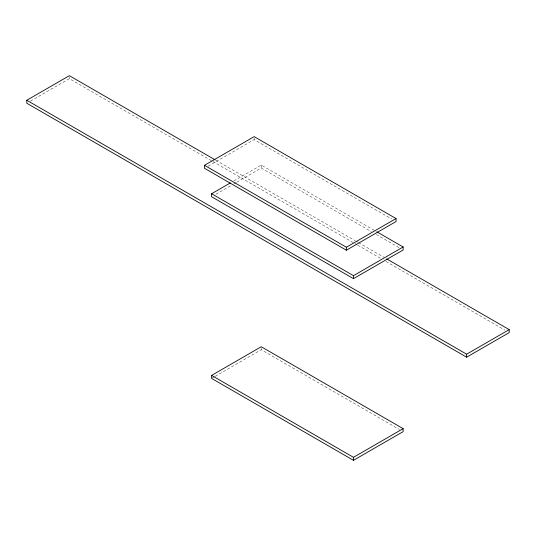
<?xml version="1.0" encoding="UTF-8"?>
<svg xmlns="http://www.w3.org/2000/svg" width="536" height="536" viewBox="0 0 536 536"><rect width="100%" height="100%" fill="white"/><g stroke="black" fill="none" stroke-linecap="round" stroke-linejoin="round"><path stroke-width="0.4" stroke-dasharray="2.68 2.01" d="M30.405 101.17L69.365 78.678L212.109 161.088M208.095 166.22L254.158 139.628L391.695 219.036M233.904 180.873L261.253 165.081L376.346 231.532M215.907 194.246L231.023 185.523M233.904 183.861L236.061 182.615M236.778 182.2L261.253 168.07L371.281 231.599M212.31 377.987L214.467 376.734M215.191 376.319L261.253 349.727L399.514 429.557M376.346 234.52L399.514 247.893M215.733 160.19L354.859 240.517M355.582 240.932L357.76 242.185M358.483 242.607L383.843 257.247M212.839 161.51L357.03 244.758M357.76 245.18L380.942 258.566M386.014 261.494L504.852 330.102M261.253 165.081L261.253 168.07M261.253 348.233L261.253 349.727M254.158 138.134L254.158 139.628M69.365 77.177L69.365 78.678"/><path stroke-width="0.8" d="M386.744 258.921L509.2 329.62L509.2 332.615L466.635 357.184L26.8 103.247L26.8 100.259L69.365 75.683L215.01 159.775M204.497 165.309L254.158 136.633L396.037 218.554L396.037 221.542L346.377 250.212L204.497 168.297L204.497 165.309L346.377 247.223L396.037 218.554M377.069 231.947L403.132 246.995L403.132 249.984L353.472 278.653L211.593 196.739L211.593 193.751L230.306 182.95M211.593 193.751L353.472 275.665L403.132 246.995M211.593 375.408L261.253 346.738L403.132 428.653L403.132 431.648L353.472 460.317L211.593 378.403L211.593 375.408L353.472 457.322L403.132 428.653M26.8 100.259L466.635 354.195L509.2 329.62M466.635 354.195L466.635 357.184M353.472 275.665L353.472 278.653M353.472 457.322L353.472 460.317M346.377 247.223L346.377 250.212"/></g></svg>
